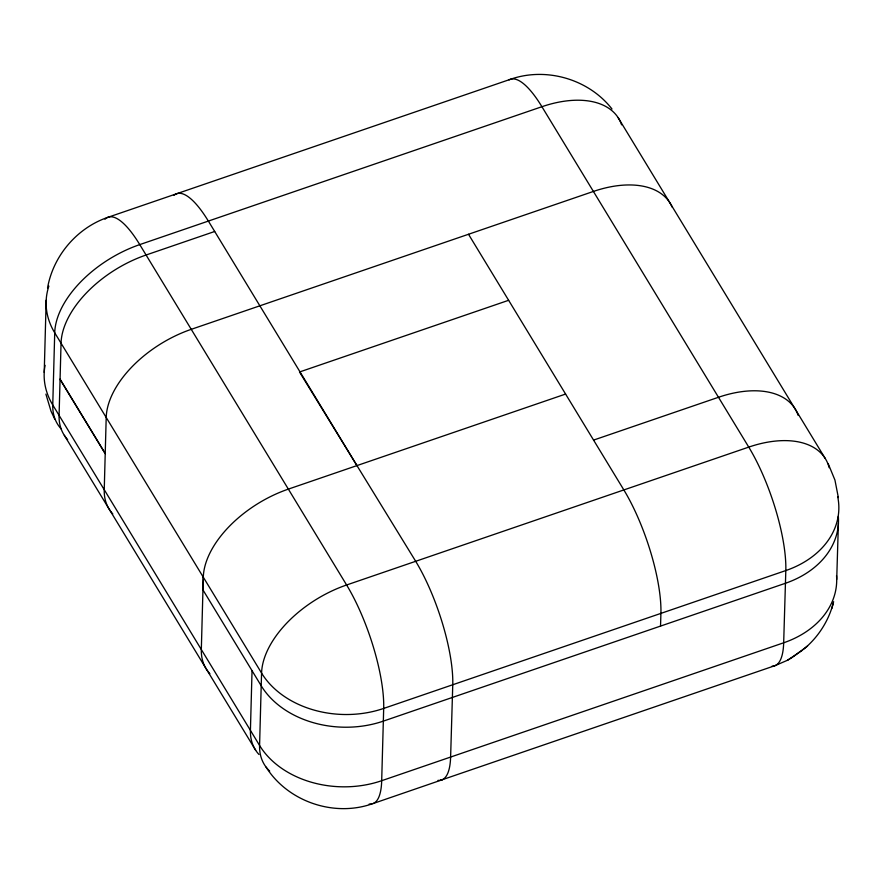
<?xml version="1.0" encoding="UTF-8"?>
<svg xmlns="http://www.w3.org/2000/svg" width="883" height="883" viewBox="0 0 883 883"><rect width="100%" height="100%" fill="white"/><g stroke="black" fill="none" stroke-linecap="round" stroke-linejoin="round"><path stroke-width="1.32" d="M44.227 372.405L46.181 300.231M252.041 670.694L250.419 730.362A91.887 53.388 -31.3 0 0 258.973 754.479M203.333 577.195L202.947 589.899L261.202 685.771L259.58 745.451A91.887 53.388 -31.3 0 0 269.701 771.135M660.539 626.08L660.914 613.376A91.887 26.391 71.1 0 0 623.851 489.933L468.509 234.271M836.709 579.458L838.397 523.343M47.55 287.935C53.179 255.893 76.876 228.002 107.66 217.406L510.12 79.404C545.926 66.655 588.663 79.006 612.007 109.028M803.188 649.601C817.768 637.835 828.574 621.257 833.243 603.1M831.808 608.542L833.64 601.676M802.194 650.385L787.559 660.23L775.164 665.594L440.816 780.219M807.581 646.003L793.077 656.842M787.559 660.23L792.217 657.394M373.266 803.486L441.886 779.888M214.701 231.478L146.081 255.01A91.887 53.388 -31.3 0 0 61.048 343.2L59.084 415.463A91.887 53.388 -31.3 0 0 67.638 439.579M508.63 300.297L299.503 371.997L415.694 561.301A91.887 26.391 71.1 0 1 452.758 684.744L450.617 756.985A91.887 26.391 71.1 0 1 437.99 780.362M565.595 394.061L288.322 489.127A91.887 53.388 -31.3 0 0 203.289 577.316L201.324 649.579A91.887 53.388 -31.3 0 0 209.889 673.696M593.575 440.098L718.464 397.284A91.887 53.388 -31.3 0 1 798.166 415.396M371.986 803.905C333.686 817.261 287.803 801.521 266.114 767.161M618.221 117.781L825.042 458.189M208.377 221.07L356.953 465.595M60.066 379.182L105.232 453.498M60.055 379.37L105.22 453.696M64.327 435.341L255.673 750.252M828.144 463.564L834.943 480.076L838.364 497.615M54.834 419.337L51.037 411.246L45.905 394.127M174.039 195.331A91.942 26.335 71 0 1 208.377 221.125M672.173 207.152A91.887 53.388 -31.3 0 0 593.398 191.445L191.236 329.337A91.887 53.388 -31.3 0 0 106.203 417.527L104.238 489.789A91.887 53.388 -31.3 0 0 112.803 513.906M104.978 219.26A91.887 26.391 71.1 0 1 139.757 244.602L346.611 584.987A91.887 26.391 71.1 0 1 383.686 708.431L381.688 780.704A91.887 26.258 71 0 1 369.171 804.049M61.302 429.061A91.887 53.388 -31.3 0 1 52.759 404.966A91.887 70.022 1.6 0 1 45.077 365.319M48.863 286.092A91.887 70.022 1.6 0 0 54.724 332.792L52.759 404.966L259.58 745.451A91.887 70.022 1.6 0 0 381.688 780.704L783.674 642.791A91.887 69.978 1.7 0 0 836.532 575.65M621.61 124.834A91.887 53.388 -31.3 0 0 541.919 106.711A91.887 26.391 71.1 0 0 509.061 79.9M838.32 516.334A91.887 69.978 1.7 0 1 785.44 583.266L383.299 721.135A91.887 69.978 1.7 0 1 261.202 685.771L261.578 673.067L54.724 332.792A91.887 53.388 -31.3 0 1 139.757 244.602L541.919 106.711L748.751 447.107A91.887 26.391 71.1 0 1 785.815 570.561L783.674 642.791A91.887 26.391 71.1 0 1 772.018 666.224M829.17 467.736A91.887 53.388 -31.3 0 0 748.751 447.107L346.611 584.987A91.887 53.388 -31.3 0 0 261.578 673.067A91.887 69.978 1.7 0 0 383.686 708.431L785.815 570.561A91.887 69.978 1.7 0 0 837.713 496.787"/></g></svg>
